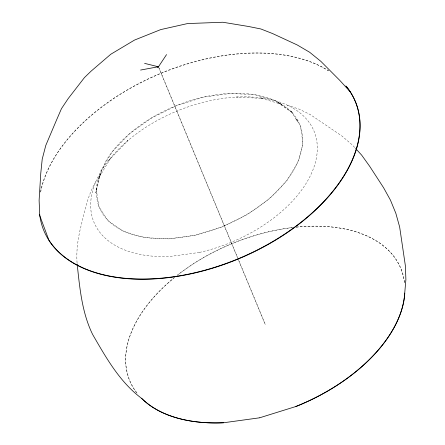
<?xml version="1.0" encoding="UTF-8"?>
<svg xmlns="http://www.w3.org/2000/svg" width="445" height="445" viewBox="0 0 445 445"><rect width="100%" height="100%" fill="white"/><g stroke="black" fill="none" stroke-linecap="round" stroke-linejoin="round"><path stroke-width="0.33" stroke-dasharray="2.23 1.67" d="M237.747 96.999L236.512 97.049L262.856 98.445L260.303 97.995L282.019 104.453L277.307 102.2L293.027 112.93L275.639 100.893L254.913 94.729L230.415 93.433L203.821 97.093L176.938 105.459L151.6 117.958L129.54 133.745L112.251 151.745L100.92 170.724L95.775 192.791L100.459 173.8L98.462 178.495L110.432 158.442L108.853 160.361L128.021 140.409L127.175 141.193M95.803 181.721C87.398 195.911 84.439 212.276 80.517 228.062C77.747 239.799 76.112 251.887 77.152 263.952M297.521 121.263L298.089 120.929L295.825 118.654M199.633 166.202L238.197 259.129M287.32 105.181L299.179 109.153L310.365 114.638L341.849 135.964L352.329 144.948L355.121 147.996M291.186 111.511L300.497 125.846L302.928 142.934L298.322 161.602L286.986 180.581L269.703 198.576L247.637 214.362L222.3 226.867L195.422 235.233L168.827 238.893L144.33 237.597L123.599 231.428L108.052 220.815L98.746 206.48L96.309 189.392M158.998 68.04L199.577 165.996M238.464 259.769L265.287 324.533L237.864 258.495M158.465 66.811L237.602 257.855M295.869 118.698L296.954 121.602M296.186 227.122A146.711 87.47 -22.5 0 1 404.594 284.027M136.548 392.585A146.711 87.47 -22.5 0 1 174.167 277.775M177.344 275.233A146.711 87.47 -22.5 0 1 293.483 227.417A146.7 87.465 -22.5 0 0 177.36 275.266M296.186 227.128A146.7 87.465 -22.5 0 1 404.644 283.977M137.071 393.152A146.7 87.465 -22.5 0 1 174.713 277.38M40.623 192.168A168.599 100.52 -22.5 0 1 159.638 73.959A168.599 100.52 -22.5 0 1 328.605 70.889M40.567 191.917A168.572 100.509 -22.5 0 1 159.666 73.72A168.572 100.509 -22.5 0 1 328.588 70.766M97.883 179.925L97.883 179.969A108.419 64.642 -22.5 0 0 226.527 224.747A108.419 64.642 -22.5 0 0 278.392 102.333A108.419 64.642 -22.5 0 0 105.921 160.979L97.883 179.925M199.393 252.432L170.24 256.442A119.093 71.005 -22.5 0 1 120.206 147.562A119.093 71.005 -22.5 0 1 308.569 121.646A119.093 71.005 -22.5 0 1 199.393 252.432"/><path stroke-width="0.67" d="M166.547 54.585L158.498 66.728M158.186 66.934L158.492 66.711L140.581 70.06M158.014 66.973L158.487 66.739L157.591 67.201L158.264 66.872M158.331 66.772L144.586 63.362M259.685 417.777L295.981 406.474A146.7 87.465 -22.5 0 0 404.783 293.122M259.552 417.811L223.774 422.733A146.7 87.465 -22.5 0 1 141.682 398.358M355.588 148.502L361.646 155.11L369.712 166.358L383.568 187.701L390.46 200.155L395.833 213.277L399.643 226.956L405.401 265.943L405.89 279.588L404.722 293.172A146.711 87.47 -22.5 0 1 295.853 406.513M350.154 91.703L339.713 80.306L320.889 61.377L309.675 52.271L297.21 44.951L272.524 33.536L260.859 28.97L248.571 26.489L222.867 22.25L187.523 23.568L160.717 29.598L134.546 40.061L110.788 54.245L91.064 71.183L84.45 77.58L68.185 98.595L61.455 108.68L56.615 119.844L45.796 145.398L42.219 159.126L40.773 173.294L39.11 200.339L39.766 215.647L48.933 240.244A168.572 100.509 -22.5 0 0 259.19 249.022A168.572 100.509 -22.5 0 0 346.655 86.836M77.152 263.952C79.738 287.832 81.897 312.546 92.632 334.456C106.06 357.658 119.694 381.994 141.577 398.342A146.711 87.47 -22.5 0 0 223.64 422.75M345.876 85.924A168.599 100.52 -22.5 0 1 240.478 258.061A168.599 100.52 -22.5 0 1 39.861 215.942M39.777 215.641A168.572 100.509 -22.5 0 1 39.611 214.357"/></g></svg>
